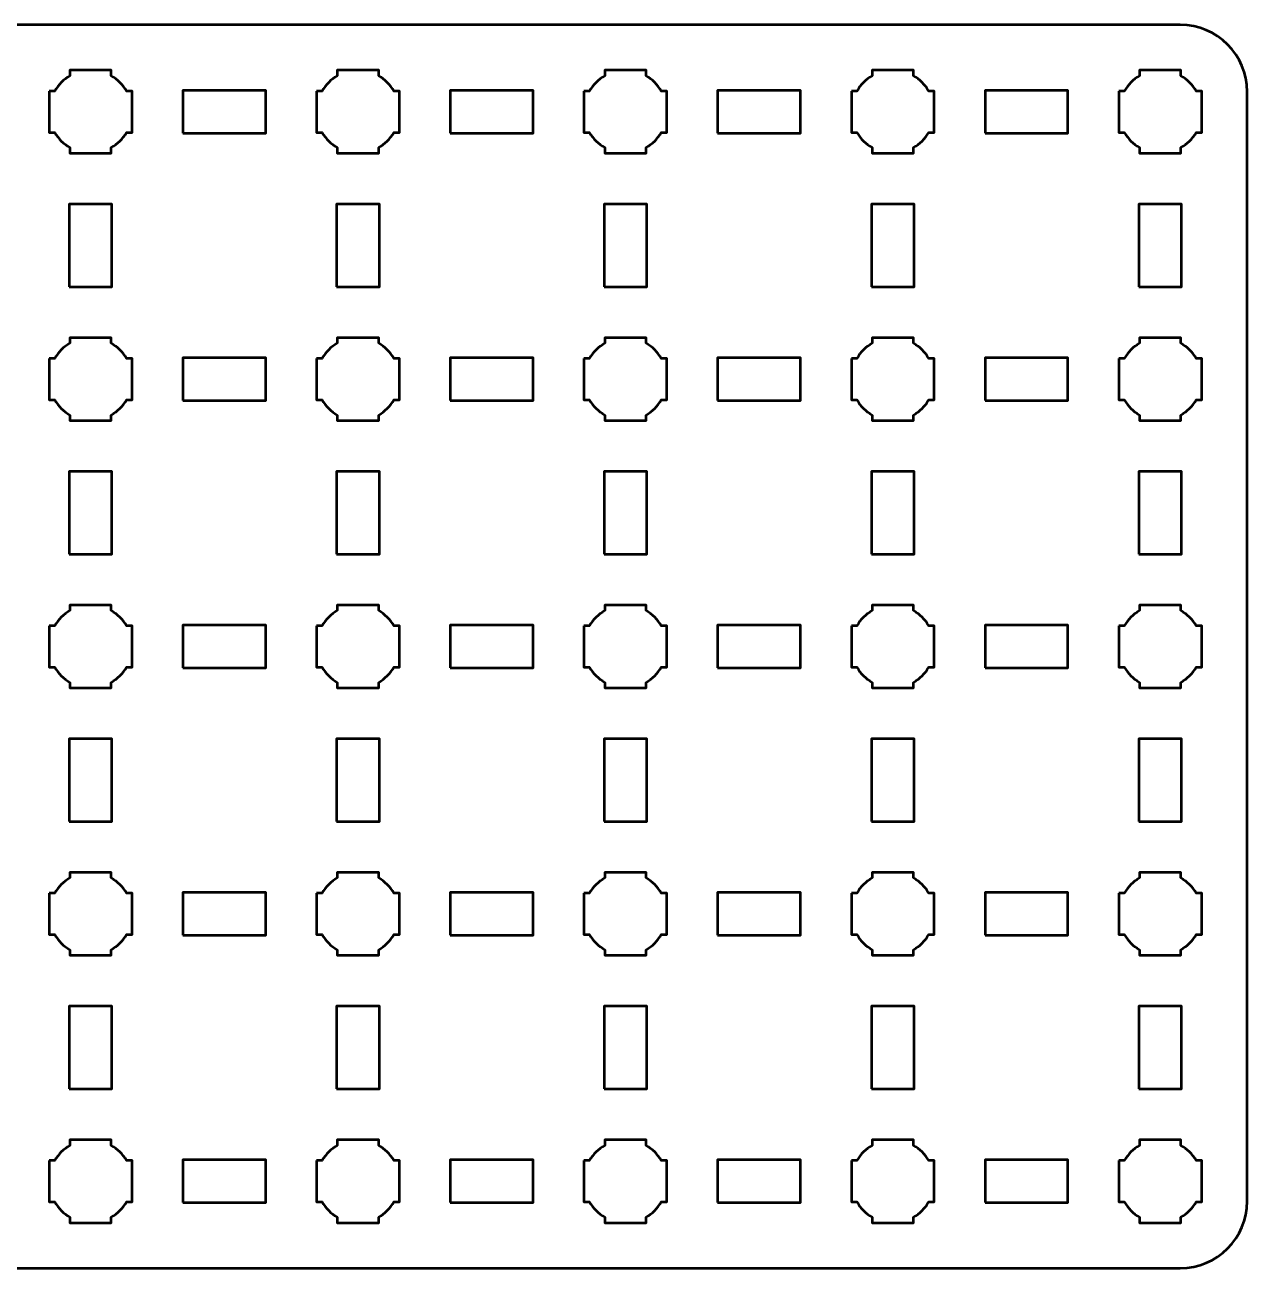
# Model space of a CAD drawing. Header units: centimetres. Extents: x -28.1 to 7.2, y -19.5 to -10.2.
# Drawn here: x -1.99 to 7.15, y -19.5 to -10.2 of the extents above; entities that cross this region are included whole.
import ezdxf

# ---------------------------------------------------------------- set-up
doc = ezdxf.new("R2010")
doc.units = ezdxf.units.CM
doc.header["$MEASUREMENT"] = 0
doc.layers.add('Layer 1', color=7, linetype='Continuous')

msp = doc.modelspace()

# ---------------------------------------------------------------- linework, layer by layer
at = {"layer": 'Layer 1', "color": 250, "lineweight": 53}
for points in [[(-0.81, -11.01), (-0.19, -11.01), (-0.19, -10.69), (-0.81, -10.69), (-0.81, -11.01)], [(1.19, -11.01), (1.81, -11.01), (1.81, -10.69), (1.19, -10.69), (1.19, -11.01)], [(3.19, -11.01), (3.81, -11.01), (3.81, -10.69), (3.19, -10.69), (3.19, -11.01)], [(5.19, -11.01), (5.81, -11.01), (5.81, -10.69), (5.19, -10.69), (5.19, -11.01)], [(-1.66, -12.16), (-1.34, -12.16), (-1.34, -11.54), (-1.66, -11.54), (-1.66, -12.16)], [(0.34, -12.16), (0.66, -12.16), (0.66, -11.54), (0.34, -11.54), (0.34, -12.16)], [(2.34, -12.16), (2.66, -12.16), (2.66, -11.54), (2.34, -11.54), (2.34, -12.16)], [(4.34, -12.16), (4.66, -12.16), (4.66, -11.54), (4.34, -11.54), (4.34, -12.16)], [(6.34, -12.16), (6.66, -12.16), (6.66, -11.54), (6.34, -11.54), (6.34, -12.16)], [(-0.81, -13.01), (-0.19, -13.01), (-0.19, -12.69), (-0.81, -12.69), (-0.81, -13.01)], [(1.19, -13.01), (1.81, -13.01), (1.81, -12.69), (1.19, -12.69), (1.19, -13.01)], [(3.19, -13.01), (3.81, -13.01), (3.81, -12.69), (3.19, -12.69), (3.19, -13.01)], [(5.19, -13.01), (5.81, -13.01), (5.81, -12.69), (5.19, -12.69), (5.19, -13.01)], [(-1.66, -14.16), (-1.34, -14.16), (-1.34, -13.54), (-1.66, -13.54), (-1.66, -14.16)], [(0.34, -14.16), (0.66, -14.16), (0.66, -13.54), (0.34, -13.54), (0.34, -14.16)], [(2.34, -14.16), (2.66, -14.16), (2.66, -13.54), (2.34, -13.54), (2.34, -14.16)], [(4.34, -14.16), (4.66, -14.16), (4.66, -13.54), (4.34, -13.54), (4.34, -14.16)], [(6.34, -14.16), (6.66, -14.16), (6.66, -13.54), (6.34, -13.54), (6.34, -14.16)], [(-0.81, -15.01), (-0.19, -15.01), (-0.19, -14.69), (-0.81, -14.69), (-0.81, -15.01)], [(1.19, -15.01), (1.81, -15.01), (1.81, -14.69), (1.19, -14.69), (1.19, -15.01)], [(3.19, -15.01), (3.81, -15.01), (3.81, -14.69), (3.19, -14.69), (3.19, -15.01)], [(5.19, -15.01), (5.81, -15.01), (5.81, -14.69), (5.19, -14.69), (5.19, -15.01)], [(-1.66, -16.16), (-1.34, -16.16), (-1.34, -15.54), (-1.66, -15.54), (-1.66, -16.16)], [(0.34, -16.16), (0.66, -16.16), (0.66, -15.54), (0.34, -15.54), (0.34, -16.16)], [(2.34, -16.16), (2.66, -16.16), (2.66, -15.54), (2.34, -15.54), (2.34, -16.16)], [(4.34, -16.16), (4.66, -16.16), (4.66, -15.54), (4.34, -15.54), (4.34, -16.16)], [(6.34, -16.16), (6.66, -16.16), (6.66, -15.54), (6.34, -15.54), (6.34, -16.16)], [(-0.81, -17.01), (-0.19, -17.01), (-0.19, -16.69), (-0.81, -16.69), (-0.81, -17.01)], [(1.19, -17.01), (1.81, -17.01), (1.81, -16.69), (1.19, -16.69), (1.19, -17.01)], [(3.19, -17.01), (3.81, -17.01), (3.81, -16.69), (3.19, -16.69), (3.19, -17.01)], [(5.19, -17.01), (5.81, -17.01), (5.81, -16.69), (5.19, -16.69), (5.19, -17.01)], [(-1.66, -18.16), (-1.34, -18.16), (-1.34, -17.54), (-1.66, -17.54), (-1.66, -18.16)], [(0.34, -18.16), (0.66, -18.16), (0.66, -17.54), (0.34, -17.54), (0.34, -18.16)], [(2.34, -18.16), (2.66, -18.16), (2.66, -17.54), (2.34, -17.54), (2.34, -18.16)], [(4.34, -18.16), (4.66, -18.16), (4.66, -17.54), (4.34, -17.54), (4.34, -18.16)], [(6.34, -18.16), (6.66, -18.16), (6.66, -17.54), (6.34, -17.54), (6.34, -18.16)], [(-0.81, -19.01), (-0.19, -19.01), (-0.19, -18.69), (-0.81, -18.69), (-0.81, -19.01)], [(1.19, -19.01), (1.81, -19.01), (1.81, -18.69), (1.19, -18.69), (1.19, -19.01)], [(3.19, -19.01), (3.81, -19.01), (3.81, -18.69), (3.19, -18.69), (3.19, -19.01)], [(5.19, -19.01), (5.81, -19.01), (5.81, -18.69), (5.19, -18.69), (5.19, -19.01)]]:
    msp.add_lwpolyline(points, close=True, dxfattribs=at)
msp.add_open_spline([(-28.15, -19), (-28.15, -19), (-28.15, -10.7), (-28.15, -10.7), (-28.15, -10.7), (-28.15, -10.42391), (-27.92609, -10.2), (-27.65, -10.2), (-27.65, -10.2), (-27.65, -10.2), (6.65, -10.2), (6.65, -10.2), (6.65, -10.2), (6.92609, -10.2), (7.15, -10.42391), (7.15, -10.7), (7.15, -10.7), (7.15, -10.7), (7.15, -19), (7.15, -19), (7.15, -19), (7.15, -19.27609), (6.92609, -19.5), (6.65, -19.5), (6.65, -19.5), (6.65, -19.5), (-27.65, -19.5), (-27.65, -19.5), (-27.65, -19.5), (-27.92609, -19.5), (-28.15, -19.27609), (-28.15, -19)], degree=3, knots=[0, 0, 0, 0, 0.125, 0.125, 0.125, 0.125, 0.25, 0.25, 0.25, 0.25, 0.375, 0.375, 0.375, 0.375, 0.5, 0.5, 0.5, 0.5, 0.625, 0.625, 0.625, 0.625, 0.75, 0.75, 0.75, 0.75, 0.875, 0.875, 0.875, 0.875, 1, 1, 1, 1], dxfattribs=at)
at = {"layer": 'Layer 1', "lineweight": 53}
for points in [[(-1.81, -10.695), (-1.81, -10.695), (-1.76851, -10.695), (-1.76851, -10.695), (-1.76851, -10.695), (-1.74128, -10.64795), (-1.70205, -10.60872), (-1.655, -10.58149), (-1.655, -10.58149), (-1.655, -10.58149), (-1.655, -10.54), (-1.655, -10.54), (-1.655, -10.54), (-1.655, -10.54), (-1.5, -10.54), (-1.5, -10.54), (-1.5, -10.54), (-1.5, -10.54), (-1.345, -10.54), (-1.345, -10.54), (-1.345, -10.54), (-1.345, -10.54), (-1.345, -10.58149), (-1.345, -10.58149), (-1.345, -10.58149), (-1.29795, -10.60872), (-1.25872, -10.64795), (-1.23149, -10.695), (-1.23149, -10.695), (-1.23149, -10.695), (-1.19, -10.695), (-1.19, -10.695), (-1.19, -10.695), (-1.19, -10.695), (-1.19, -10.85), (-1.19, -10.85), (-1.19, -10.85), (-1.19, -10.85), (-1.19, -11.005), (-1.19, -11.005), (-1.19, -11.005), (-1.19, -11.005), (-1.23149, -11.005), (-1.23149, -11.005), (-1.23149, -11.005), (-1.25872, -11.05205), (-1.29795, -11.09128), (-1.345, -11.11851), (-1.345, -11.11851), (-1.345, -11.11851), (-1.345, -11.16), (-1.345, -11.16), (-1.345, -11.16), (-1.345, -11.16), (-1.5, -11.16), (-1.5, -11.16), (-1.5, -11.16), (-1.5, -11.16), (-1.655, -11.16), (-1.655, -11.16), (-1.655, -11.16), (-1.655, -11.16), (-1.655, -11.11851), (-1.655, -11.11851), (-1.655, -11.11851), (-1.70205, -11.09128), (-1.74128, -11.05205), (-1.76851, -11.005), (-1.76851, -11.005), (-1.76851, -11.005), (-1.81, -11.005), (-1.81, -11.005), (-1.81, -11.005), (-1.81, -11.005), (-1.81, -10.85), (-1.81, -10.85), (-1.81, -10.85), (-1.81, -10.85), (-1.81, -10.695), (-1.81, -10.695)], [(0.19, -10.695), (0.19, -10.695), (0.23149, -10.695), (0.23149, -10.695), (0.23149, -10.695), (0.25872, -10.64795), (0.29795, -10.60872), (0.345, -10.58149), (0.345, -10.58149), (0.345, -10.58149), (0.345, -10.54), (0.345, -10.54), (0.345, -10.54), (0.345, -10.54), (0.5, -10.54), (0.5, -10.54), (0.5, -10.54), (0.5, -10.54), (0.655, -10.54), (0.655, -10.54), (0.655, -10.54), (0.655, -10.54), (0.655, -10.58149), (0.655, -10.58149), (0.655, -10.58149), (0.70205, -10.60872), (0.74128, -10.64795), (0.76851, -10.695), (0.76851, -10.695), (0.76851, -10.695), (0.81, -10.695), (0.81, -10.695), (0.81, -10.695), (0.81, -10.695), (0.81, -10.85), (0.81, -10.85), (0.81, -10.85), (0.81, -10.85), (0.81, -11.005), (0.81, -11.005), (0.81, -11.005), (0.81, -11.005), (0.76851, -11.005), (0.76851, -11.005), (0.76851, -11.005), (0.74128, -11.05205), (0.70205, -11.09128), (0.655, -11.11851), (0.655, -11.11851), (0.655, -11.11851), (0.655, -11.16), (0.655, -11.16), (0.655, -11.16), (0.655, -11.16), (0.5, -11.16), (0.5, -11.16), (0.5, -11.16), (0.5, -11.16), (0.345, -11.16), (0.345, -11.16), (0.345, -11.16), (0.345, -11.16), (0.345, -11.11851), (0.345, -11.11851), (0.345, -11.11851), (0.29795, -11.09128), (0.25872, -11.05205), (0.23149, -11.005), (0.23149, -11.005), (0.23149, -11.005), (0.19, -11.005), (0.19, -11.005), (0.19, -11.005), (0.19, -11.005), (0.19, -10.85), (0.19, -10.85), (0.19, -10.85), (0.19, -10.85), (0.19, -10.695), (0.19, -10.695)], [(2.19, -10.695), (2.19, -10.695), (2.23149, -10.695), (2.23149, -10.695), (2.23149, -10.695), (2.25872, -10.64795), (2.29795, -10.60872), (2.345, -10.58149), (2.345, -10.58149), (2.345, -10.58149), (2.345, -10.54), (2.345, -10.54), (2.345, -10.54), (2.345, -10.54), (2.5, -10.54), (2.5, -10.54), (2.5, -10.54), (2.5, -10.54), (2.655, -10.54), (2.655, -10.54), (2.655, -10.54), (2.655, -10.54), (2.655, -10.58149), (2.655, -10.58149), (2.655, -10.58149), (2.70205, -10.60872), (2.74128, -10.64795), (2.76851, -10.695), (2.76851, -10.695), (2.76851, -10.695), (2.81, -10.695), (2.81, -10.695), (2.81, -10.695), (2.81, -10.695), (2.81, -10.85), (2.81, -10.85), (2.81, -10.85), (2.81, -10.85), (2.81, -11.005), (2.81, -11.005), (2.81, -11.005), (2.81, -11.005), (2.76851, -11.005), (2.76851, -11.005), (2.76851, -11.005), (2.74128, -11.05205), (2.70205, -11.09128), (2.655, -11.11851), (2.655, -11.11851), (2.655, -11.11851), (2.655, -11.16), (2.655, -11.16), (2.655, -11.16), (2.655, -11.16), (2.5, -11.16), (2.5, -11.16), (2.5, -11.16), (2.5, -11.16), (2.345, -11.16), (2.345, -11.16), (2.345, -11.16), (2.345, -11.16), (2.345, -11.11851), (2.345, -11.11851), (2.345, -11.11851), (2.29795, -11.09128), (2.25872, -11.05205), (2.23149, -11.005), (2.23149, -11.005), (2.23149, -11.005), (2.19, -11.005), (2.19, -11.005), (2.19, -11.005), (2.19, -11.005), (2.19, -10.85), (2.19, -10.85), (2.19, -10.85), (2.19, -10.85), (2.19, -10.695), (2.19, -10.695)], [(4.19, -10.695), (4.19, -10.695), (4.23149, -10.695), (4.23149, -10.695), (4.23149, -10.695), (4.25872, -10.64795), (4.29795, -10.60872), (4.345, -10.58149), (4.345, -10.58149), (4.345, -10.58149), (4.345, -10.54), (4.345, -10.54), (4.345, -10.54), (4.345, -10.54), (4.5, -10.54), (4.5, -10.54), (4.5, -10.54), (4.5, -10.54), (4.655, -10.54), (4.655, -10.54), (4.655, -10.54), (4.655, -10.54), (4.655, -10.58149), (4.655, -10.58149), (4.655, -10.58149), (4.70205, -10.60872), (4.74128, -10.64795), (4.76851, -10.695), (4.76851, -10.695), (4.76851, -10.695), (4.81, -10.695), (4.81, -10.695), (4.81, -10.695), (4.81, -10.695), (4.81, -10.85), (4.81, -10.85), (4.81, -10.85), (4.81, -10.85), (4.81, -11.005), (4.81, -11.005), (4.81, -11.005), (4.81, -11.005), (4.76851, -11.005), (4.76851, -11.005), (4.76851, -11.005), (4.74128, -11.05205), (4.70205, -11.09128), (4.655, -11.11851), (4.655, -11.11851), (4.655, -11.11851), (4.655, -11.16), (4.655, -11.16), (4.655, -11.16), (4.655, -11.16), (4.5, -11.16), (4.5, -11.16), (4.5, -11.16), (4.5, -11.16), (4.345, -11.16), (4.345, -11.16), (4.345, -11.16), (4.345, -11.16), (4.345, -11.11851), (4.345, -11.11851), (4.345, -11.11851), (4.29795, -11.09128), (4.25872, -11.05205), (4.23149, -11.005), (4.23149, -11.005), (4.23149, -11.005), (4.19, -11.005), (4.19, -11.005), (4.19, -11.005), (4.19, -11.005), (4.19, -10.85), (4.19, -10.85), (4.19, -10.85), (4.19, -10.85), (4.19, -10.695), (4.19, -10.695)], [(6.19, -10.695), (6.19, -10.695), (6.23149, -10.695), (6.23149, -10.695), (6.23149, -10.695), (6.25872, -10.64795), (6.29795, -10.60872), (6.345, -10.58149), (6.345, -10.58149), (6.345, -10.58149), (6.345, -10.54), (6.345, -10.54), (6.345, -10.54), (6.345, -10.54), (6.5, -10.54), (6.5, -10.54), (6.5, -10.54), (6.5, -10.54), (6.655, -10.54), (6.655, -10.54), (6.655, -10.54), (6.655, -10.54), (6.655, -10.58149), (6.655, -10.58149), (6.655, -10.58149), (6.70205, -10.60872), (6.74128, -10.64795), (6.76851, -10.695), (6.76851, -10.695), (6.76851, -10.695), (6.81, -10.695), (6.81, -10.695), (6.81, -10.695), (6.81, -10.695), (6.81, -10.85), (6.81, -10.85), (6.81, -10.85), (6.81, -10.85), (6.81, -11.005), (6.81, -11.005), (6.81, -11.005), (6.81, -11.005), (6.76851, -11.005), (6.76851, -11.005), (6.76851, -11.005), (6.74128, -11.05205), (6.70205, -11.09128), (6.655, -11.11851), (6.655, -11.11851), (6.655, -11.11851), (6.655, -11.16), (6.655, -11.16), (6.655, -11.16), (6.655, -11.16), (6.5, -11.16), (6.5, -11.16), (6.5, -11.16), (6.5, -11.16), (6.345, -11.16), (6.345, -11.16), (6.345, -11.16), (6.345, -11.16), (6.345, -11.11851), (6.345, -11.11851), (6.345, -11.11851), (6.29795, -11.09128), (6.25872, -11.05205), (6.23149, -11.005), (6.23149, -11.005), (6.23149, -11.005), (6.19, -11.005), (6.19, -11.005), (6.19, -11.005), (6.19, -11.005), (6.19, -10.85), (6.19, -10.85), (6.19, -10.85), (6.19, -10.85), (6.19, -10.695), (6.19, -10.695)], [(-1.81, -12.695), (-1.81, -12.695), (-1.76851, -12.695), (-1.76851, -12.695), (-1.76851, -12.695), (-1.74128, -12.64795), (-1.70205, -12.60872), (-1.655, -12.58149), (-1.655, -12.58149), (-1.655, -12.58149), (-1.655, -12.54), (-1.655, -12.54), (-1.655, -12.54), (-1.655, -12.54), (-1.5, -12.54), (-1.5, -12.54), (-1.5, -12.54), (-1.5, -12.54), (-1.345, -12.54), (-1.345, -12.54), (-1.345, -12.54), (-1.345, -12.54), (-1.345, -12.58149), (-1.345, -12.58149), (-1.345, -12.58149), (-1.29795, -12.60872), (-1.25872, -12.64795), (-1.23149, -12.695), (-1.23149, -12.695), (-1.23149, -12.695), (-1.19, -12.695), (-1.19, -12.695), (-1.19, -12.695), (-1.19, -12.695), (-1.19, -12.85), (-1.19, -12.85), (-1.19, -12.85), (-1.19, -12.85), (-1.19, -13.005), (-1.19, -13.005), (-1.19, -13.005), (-1.19, -13.005), (-1.23149, -13.005), (-1.23149, -13.005), (-1.23149, -13.005), (-1.25872, -13.05205), (-1.29795, -13.09128), (-1.345, -13.11851), (-1.345, -13.11851), (-1.345, -13.11851), (-1.345, -13.16), (-1.345, -13.16), (-1.345, -13.16), (-1.345, -13.16), (-1.5, -13.16), (-1.5, -13.16), (-1.5, -13.16), (-1.5, -13.16), (-1.655, -13.16), (-1.655, -13.16), (-1.655, -13.16), (-1.655, -13.16), (-1.655, -13.11851), (-1.655, -13.11851), (-1.655, -13.11851), (-1.70205, -13.09128), (-1.74128, -13.05205), (-1.76851, -13.005), (-1.76851, -13.005), (-1.76851, -13.005), (-1.81, -13.005), (-1.81, -13.005), (-1.81, -13.005), (-1.81, -13.005), (-1.81, -12.85), (-1.81, -12.85), (-1.81, -12.85), (-1.81, -12.85), (-1.81, -12.695), (-1.81, -12.695)], [(0.19, -12.695), (0.19, -12.695), (0.23149, -12.695), (0.23149, -12.695), (0.23149, -12.695), (0.25872, -12.64795), (0.29795, -12.60872), (0.345, -12.58149), (0.345, -12.58149), (0.345, -12.58149), (0.345, -12.54), (0.345, -12.54), (0.345, -12.54), (0.345, -12.54), (0.5, -12.54), (0.5, -12.54), (0.5, -12.54), (0.5, -12.54), (0.655, -12.54), (0.655, -12.54), (0.655, -12.54), (0.655, -12.54), (0.655, -12.58149), (0.655, -12.58149), (0.655, -12.58149), (0.70205, -12.60872), (0.74128, -12.64795), (0.76851, -12.695), (0.76851, -12.695), (0.76851, -12.695), (0.81, -12.695), (0.81, -12.695), (0.81, -12.695), (0.81, -12.695), (0.81, -12.85), (0.81, -12.85), (0.81, -12.85), (0.81, -12.85), (0.81, -13.005), (0.81, -13.005), (0.81, -13.005), (0.81, -13.005), (0.76851, -13.005), (0.76851, -13.005), (0.76851, -13.005), (0.74128, -13.05205), (0.70205, -13.09128), (0.655, -13.11851), (0.655, -13.11851), (0.655, -13.11851), (0.655, -13.16), (0.655, -13.16), (0.655, -13.16), (0.655, -13.16), (0.5, -13.16), (0.5, -13.16), (0.5, -13.16), (0.5, -13.16), (0.345, -13.16), (0.345, -13.16), (0.345, -13.16), (0.345, -13.16), (0.345, -13.11851), (0.345, -13.11851), (0.345, -13.11851), (0.29795, -13.09128), (0.25872, -13.05205), (0.23149, -13.005), (0.23149, -13.005), (0.23149, -13.005), (0.19, -13.005), (0.19, -13.005), (0.19, -13.005), (0.19, -13.005), (0.19, -12.85), (0.19, -12.85), (0.19, -12.85), (0.19, -12.85), (0.19, -12.695), (0.19, -12.695)], [(2.19, -12.695), (2.19, -12.695), (2.23149, -12.695), (2.23149, -12.695), (2.23149, -12.695), (2.25872, -12.64795), (2.29795, -12.60872), (2.345, -12.58149), (2.345, -12.58149), (2.345, -12.58149), (2.345, -12.54), (2.345, -12.54), (2.345, -12.54), (2.345, -12.54), (2.5, -12.54), (2.5, -12.54), (2.5, -12.54), (2.5, -12.54), (2.655, -12.54), (2.655, -12.54), (2.655, -12.54), (2.655, -12.54), (2.655, -12.58149), (2.655, -12.58149), (2.655, -12.58149), (2.70205, -12.60872), (2.74128, -12.64795), (2.76851, -12.695), (2.76851, -12.695), (2.76851, -12.695), (2.81, -12.695), (2.81, -12.695), (2.81, -12.695), (2.81, -12.695), (2.81, -12.85), (2.81, -12.85), (2.81, -12.85), (2.81, -12.85), (2.81, -13.005), (2.81, -13.005), (2.81, -13.005), (2.81, -13.005), (2.76851, -13.005), (2.76851, -13.005), (2.76851, -13.005), (2.74128, -13.05205), (2.70205, -13.09128), (2.655, -13.11851), (2.655, -13.11851), (2.655, -13.11851), (2.655, -13.16), (2.655, -13.16), (2.655, -13.16), (2.655, -13.16), (2.5, -13.16), (2.5, -13.16), (2.5, -13.16), (2.5, -13.16), (2.345, -13.16), (2.345, -13.16), (2.345, -13.16), (2.345, -13.16), (2.345, -13.11851), (2.345, -13.11851), (2.345, -13.11851), (2.29795, -13.09128), (2.25872, -13.05205), (2.23149, -13.005), (2.23149, -13.005), (2.23149, -13.005), (2.19, -13.005), (2.19, -13.005), (2.19, -13.005), (2.19, -13.005), (2.19, -12.85), (2.19, -12.85), (2.19, -12.85), (2.19, -12.85), (2.19, -12.695), (2.19, -12.695)], [(4.19, -12.695), (4.19, -12.695), (4.23149, -12.695), (4.23149, -12.695), (4.23149, -12.695), (4.25872, -12.64795), (4.29795, -12.60872), (4.345, -12.58149), (4.345, -12.58149), (4.345, -12.58149), (4.345, -12.54), (4.345, -12.54), (4.345, -12.54), (4.345, -12.54), (4.5, -12.54), (4.5, -12.54), (4.5, -12.54), (4.5, -12.54), (4.655, -12.54), (4.655, -12.54), (4.655, -12.54), (4.655, -12.54), (4.655, -12.58149), (4.655, -12.58149), (4.655, -12.58149), (4.70205, -12.60872), (4.74128, -12.64795), (4.76851, -12.695), (4.76851, -12.695), (4.76851, -12.695), (4.81, -12.695), (4.81, -12.695), (4.81, -12.695), (4.81, -12.695), (4.81, -12.85), (4.81, -12.85), (4.81, -12.85), (4.81, -12.85), (4.81, -13.005), (4.81, -13.005), (4.81, -13.005), (4.81, -13.005), (4.76851, -13.005), (4.76851, -13.005), (4.76851, -13.005), (4.74128, -13.05205), (4.70205, -13.09128), (4.655, -13.11851), (4.655, -13.11851), (4.655, -13.11851), (4.655, -13.16), (4.655, -13.16), (4.655, -13.16), (4.655, -13.16), (4.5, -13.16), (4.5, -13.16), (4.5, -13.16), (4.5, -13.16), (4.345, -13.16), (4.345, -13.16), (4.345, -13.16), (4.345, -13.16), (4.345, -13.11851), (4.345, -13.11851), (4.345, -13.11851), (4.29795, -13.09128), (4.25872, -13.05205), (4.23149, -13.005), (4.23149, -13.005), (4.23149, -13.005), (4.19, -13.005), (4.19, -13.005), (4.19, -13.005), (4.19, -13.005), (4.19, -12.85), (4.19, -12.85), (4.19, -12.85), (4.19, -12.85), (4.19, -12.695), (4.19, -12.695)], [(6.19, -12.695), (6.19, -12.695), (6.23149, -12.695), (6.23149, -12.695), (6.23149, -12.695), (6.25872, -12.64795), (6.29795, -12.60872), (6.345, -12.58149), (6.345, -12.58149), (6.345, -12.58149), (6.345, -12.54), (6.345, -12.54), (6.345, -12.54), (6.345, -12.54), (6.5, -12.54), (6.5, -12.54), (6.5, -12.54), (6.5, -12.54), (6.655, -12.54), (6.655, -12.54), (6.655, -12.54), (6.655, -12.54), (6.655, -12.58149), (6.655, -12.58149), (6.655, -12.58149), (6.70205, -12.60872), (6.74128, -12.64795), (6.76851, -12.695), (6.76851, -12.695), (6.76851, -12.695), (6.81, -12.695), (6.81, -12.695), (6.81, -12.695), (6.81, -12.695), (6.81, -12.85), (6.81, -12.85), (6.81, -12.85), (6.81, -12.85), (6.81, -13.005), (6.81, -13.005), (6.81, -13.005), (6.81, -13.005), (6.76851, -13.005), (6.76851, -13.005), (6.76851, -13.005), (6.74128, -13.05205), (6.70205, -13.09128), (6.655, -13.11851), (6.655, -13.11851), (6.655, -13.11851), (6.655, -13.16), (6.655, -13.16), (6.655, -13.16), (6.655, -13.16), (6.5, -13.16), (6.5, -13.16), (6.5, -13.16), (6.5, -13.16), (6.345, -13.16), (6.345, -13.16), (6.345, -13.16), (6.345, -13.16), (6.345, -13.11851), (6.345, -13.11851), (6.345, -13.11851), (6.29795, -13.09128), (6.25872, -13.05205), (6.23149, -13.005), (6.23149, -13.005), (6.23149, -13.005), (6.19, -13.005), (6.19, -13.005), (6.19, -13.005), (6.19, -13.005), (6.19, -12.85), (6.19, -12.85), (6.19, -12.85), (6.19, -12.85), (6.19, -12.695), (6.19, -12.695)], [(-1.81, -14.695), (-1.81, -14.695), (-1.76851, -14.695), (-1.76851, -14.695), (-1.76851, -14.695), (-1.74128, -14.64795), (-1.70205, -14.60872), (-1.655, -14.58149), (-1.655, -14.58149), (-1.655, -14.58149), (-1.655, -14.54), (-1.655, -14.54), (-1.655, -14.54), (-1.655, -14.54), (-1.5, -14.54), (-1.5, -14.54), (-1.5, -14.54), (-1.5, -14.54), (-1.345, -14.54), (-1.345, -14.54), (-1.345, -14.54), (-1.345, -14.54), (-1.345, -14.58149), (-1.345, -14.58149), (-1.345, -14.58149), (-1.29795, -14.60872), (-1.25872, -14.64795), (-1.23149, -14.695), (-1.23149, -14.695), (-1.23149, -14.695), (-1.19, -14.695), (-1.19, -14.695), (-1.19, -14.695), (-1.19, -14.695), (-1.19, -14.85), (-1.19, -14.85), (-1.19, -14.85), (-1.19, -14.85), (-1.19, -15.005), (-1.19, -15.005), (-1.19, -15.005), (-1.19, -15.005), (-1.23149, -15.005), (-1.23149, -15.005), (-1.23149, -15.005), (-1.25872, -15.05205), (-1.29795, -15.09128), (-1.345, -15.11851), (-1.345, -15.11851), (-1.345, -15.11851), (-1.345, -15.16), (-1.345, -15.16), (-1.345, -15.16), (-1.345, -15.16), (-1.5, -15.16), (-1.5, -15.16), (-1.5, -15.16), (-1.5, -15.16), (-1.655, -15.16), (-1.655, -15.16), (-1.655, -15.16), (-1.655, -15.16), (-1.655, -15.11851), (-1.655, -15.11851), (-1.655, -15.11851), (-1.70205, -15.09128), (-1.74128, -15.05205), (-1.76851, -15.005), (-1.76851, -15.005), (-1.76851, -15.005), (-1.81, -15.005), (-1.81, -15.005), (-1.81, -15.005), (-1.81, -15.005), (-1.81, -14.85), (-1.81, -14.85), (-1.81, -14.85), (-1.81, -14.85), (-1.81, -14.695), (-1.81, -14.695)], [(0.19, -14.695), (0.19, -14.695), (0.23149, -14.695), (0.23149, -14.695), (0.23149, -14.695), (0.25872, -14.64795), (0.29795, -14.60872), (0.345, -14.58149), (0.345, -14.58149), (0.345, -14.58149), (0.345, -14.54), (0.345, -14.54), (0.345, -14.54), (0.345, -14.54), (0.5, -14.54), (0.5, -14.54), (0.5, -14.54), (0.5, -14.54), (0.655, -14.54), (0.655, -14.54), (0.655, -14.54), (0.655, -14.54), (0.655, -14.58149), (0.655, -14.58149), (0.655, -14.58149), (0.70205, -14.60872), (0.74128, -14.64795), (0.76851, -14.695), (0.76851, -14.695), (0.76851, -14.695), (0.81, -14.695), (0.81, -14.695), (0.81, -14.695), (0.81, -14.695), (0.81, -14.85), (0.81, -14.85), (0.81, -14.85), (0.81, -14.85), (0.81, -15.005), (0.81, -15.005), (0.81, -15.005), (0.81, -15.005), (0.76851, -15.005), (0.76851, -15.005), (0.76851, -15.005), (0.74128, -15.05205), (0.70205, -15.09128), (0.655, -15.11851), (0.655, -15.11851), (0.655, -15.11851), (0.655, -15.16), (0.655, -15.16), (0.655, -15.16), (0.655, -15.16), (0.5, -15.16), (0.5, -15.16), (0.5, -15.16), (0.5, -15.16), (0.345, -15.16), (0.345, -15.16), (0.345, -15.16), (0.345, -15.16), (0.345, -15.11851), (0.345, -15.11851), (0.345, -15.11851), (0.29795, -15.09128), (0.25872, -15.05205), (0.23149, -15.005), (0.23149, -15.005), (0.23149, -15.005), (0.19, -15.005), (0.19, -15.005), (0.19, -15.005), (0.19, -15.005), (0.19, -14.85), (0.19, -14.85), (0.19, -14.85), (0.19, -14.85), (0.19, -14.695), (0.19, -14.695)], [(2.19, -14.695), (2.19, -14.695), (2.23149, -14.695), (2.23149, -14.695), (2.23149, -14.695), (2.25872, -14.64795), (2.29795, -14.60872), (2.345, -14.58149), (2.345, -14.58149), (2.345, -14.58149), (2.345, -14.54), (2.345, -14.54), (2.345, -14.54), (2.345, -14.54), (2.5, -14.54), (2.5, -14.54), (2.5, -14.54), (2.5, -14.54), (2.655, -14.54), (2.655, -14.54), (2.655, -14.54), (2.655, -14.54), (2.655, -14.58149), (2.655, -14.58149), (2.655, -14.58149), (2.70205, -14.60872), (2.74128, -14.64795), (2.76851, -14.695), (2.76851, -14.695), (2.76851, -14.695), (2.81, -14.695), (2.81, -14.695), (2.81, -14.695), (2.81, -14.695), (2.81, -14.85), (2.81, -14.85), (2.81, -14.85), (2.81, -14.85), (2.81, -15.005), (2.81, -15.005), (2.81, -15.005), (2.81, -15.005), (2.76851, -15.005), (2.76851, -15.005), (2.76851, -15.005), (2.74128, -15.05205), (2.70205, -15.09128), (2.655, -15.11851), (2.655, -15.11851), (2.655, -15.11851), (2.655, -15.16), (2.655, -15.16), (2.655, -15.16), (2.655, -15.16), (2.5, -15.16), (2.5, -15.16), (2.5, -15.16), (2.5, -15.16), (2.345, -15.16), (2.345, -15.16), (2.345, -15.16), (2.345, -15.16), (2.345, -15.11851), (2.345, -15.11851), (2.345, -15.11851), (2.29795, -15.09128), (2.25872, -15.05205), (2.23149, -15.005), (2.23149, -15.005), (2.23149, -15.005), (2.19, -15.005), (2.19, -15.005), (2.19, -15.005), (2.19, -15.005), (2.19, -14.85), (2.19, -14.85), (2.19, -14.85), (2.19, -14.85), (2.19, -14.695), (2.19, -14.695)], [(4.19, -14.695), (4.19, -14.695), (4.23149, -14.695), (4.23149, -14.695), (4.23149, -14.695), (4.25872, -14.64795), (4.29795, -14.60872), (4.345, -14.58149), (4.345, -14.58149), (4.345, -14.58149), (4.345, -14.54), (4.345, -14.54), (4.345, -14.54), (4.345, -14.54), (4.5, -14.54), (4.5, -14.54), (4.5, -14.54), (4.5, -14.54), (4.655, -14.54), (4.655, -14.54), (4.655, -14.54), (4.655, -14.54), (4.655, -14.58149), (4.655, -14.58149), (4.655, -14.58149), (4.70205, -14.60872), (4.74128, -14.64795), (4.76851, -14.695), (4.76851, -14.695), (4.76851, -14.695), (4.81, -14.695), (4.81, -14.695), (4.81, -14.695), (4.81, -14.695), (4.81, -14.85), (4.81, -14.85), (4.81, -14.85), (4.81, -14.85), (4.81, -15.005), (4.81, -15.005), (4.81, -15.005), (4.81, -15.005), (4.76851, -15.005), (4.76851, -15.005), (4.76851, -15.005), (4.74128, -15.05205), (4.70205, -15.09128), (4.655, -15.11851), (4.655, -15.11851), (4.655, -15.11851), (4.655, -15.16), (4.655, -15.16), (4.655, -15.16), (4.655, -15.16), (4.5, -15.16), (4.5, -15.16), (4.5, -15.16), (4.5, -15.16), (4.345, -15.16), (4.345, -15.16), (4.345, -15.16), (4.345, -15.16), (4.345, -15.11851), (4.345, -15.11851), (4.345, -15.11851), (4.29795, -15.09128), (4.25872, -15.05205), (4.23149, -15.005), (4.23149, -15.005), (4.23149, -15.005), (4.19, -15.005), (4.19, -15.005), (4.19, -15.005), (4.19, -15.005), (4.19, -14.85), (4.19, -14.85), (4.19, -14.85), (4.19, -14.85), (4.19, -14.695), (4.19, -14.695)], [(6.19, -14.695), (6.19, -14.695), (6.23149, -14.695), (6.23149, -14.695), (6.23149, -14.695), (6.25872, -14.64795), (6.29795, -14.60872), (6.345, -14.58149), (6.345, -14.58149), (6.345, -14.58149), (6.345, -14.54), (6.345, -14.54), (6.345, -14.54), (6.345, -14.54), (6.5, -14.54), (6.5, -14.54), (6.5, -14.54), (6.5, -14.54), (6.655, -14.54), (6.655, -14.54), (6.655, -14.54), (6.655, -14.54), (6.655, -14.58149), (6.655, -14.58149), (6.655, -14.58149), (6.70205, -14.60872), (6.74128, -14.64795), (6.76851, -14.695), (6.76851, -14.695), (6.76851, -14.695), (6.81, -14.695), (6.81, -14.695), (6.81, -14.695), (6.81, -14.695), (6.81, -14.85), (6.81, -14.85), (6.81, -14.85), (6.81, -14.85), (6.81, -15.005), (6.81, -15.005), (6.81, -15.005), (6.81, -15.005), (6.76851, -15.005), (6.76851, -15.005), (6.76851, -15.005), (6.74128, -15.05205), (6.70205, -15.09128), (6.655, -15.11851), (6.655, -15.11851), (6.655, -15.11851), (6.655, -15.16), (6.655, -15.16), (6.655, -15.16), (6.655, -15.16), (6.5, -15.16), (6.5, -15.16), (6.5, -15.16), (6.5, -15.16), (6.345, -15.16), (6.345, -15.16), (6.345, -15.16), (6.345, -15.16), (6.345, -15.11851), (6.345, -15.11851), (6.345, -15.11851), (6.29795, -15.09128), (6.25872, -15.05205), (6.23149, -15.005), (6.23149, -15.005), (6.23149, -15.005), (6.19, -15.005), (6.19, -15.005), (6.19, -15.005), (6.19, -15.005), (6.19, -14.85), (6.19, -14.85), (6.19, -14.85), (6.19, -14.85), (6.19, -14.695), (6.19, -14.695)], [(-1.81, -16.695), (-1.81, -16.695), (-1.76851, -16.695), (-1.76851, -16.695), (-1.76851, -16.695), (-1.74128, -16.64795), (-1.70205, -16.60872), (-1.655, -16.58149), (-1.655, -16.58149), (-1.655, -16.58149), (-1.655, -16.54), (-1.655, -16.54), (-1.655, -16.54), (-1.655, -16.54), (-1.5, -16.54), (-1.5, -16.54), (-1.5, -16.54), (-1.5, -16.54), (-1.345, -16.54), (-1.345, -16.54), (-1.345, -16.54), (-1.345, -16.54), (-1.345, -16.58149), (-1.345, -16.58149), (-1.345, -16.58149), (-1.29795, -16.60872), (-1.25872, -16.64795), (-1.23149, -16.695), (-1.23149, -16.695), (-1.23149, -16.695), (-1.19, -16.695), (-1.19, -16.695), (-1.19, -16.695), (-1.19, -16.695), (-1.19, -16.85), (-1.19, -16.85), (-1.19, -16.85), (-1.19, -16.85), (-1.19, -17.005), (-1.19, -17.005), (-1.19, -17.005), (-1.19, -17.005), (-1.23149, -17.005), (-1.23149, -17.005), (-1.23149, -17.005), (-1.25872, -17.05205), (-1.29795, -17.09128), (-1.345, -17.11851), (-1.345, -17.11851), (-1.345, -17.11851), (-1.345, -17.16), (-1.345, -17.16), (-1.345, -17.16), (-1.345, -17.16), (-1.5, -17.16), (-1.5, -17.16), (-1.5, -17.16), (-1.5, -17.16), (-1.655, -17.16), (-1.655, -17.16), (-1.655, -17.16), (-1.655, -17.16), (-1.655, -17.11851), (-1.655, -17.11851), (-1.655, -17.11851), (-1.70205, -17.09128), (-1.74128, -17.05205), (-1.76851, -17.005), (-1.76851, -17.005), (-1.76851, -17.005), (-1.81, -17.005), (-1.81, -17.005), (-1.81, -17.005), (-1.81, -17.005), (-1.81, -16.85), (-1.81, -16.85), (-1.81, -16.85), (-1.81, -16.85), (-1.81, -16.695), (-1.81, -16.695)], [(0.19, -16.695), (0.19, -16.695), (0.23149, -16.695), (0.23149, -16.695), (0.23149, -16.695), (0.25872, -16.64795), (0.29795, -16.60872), (0.345, -16.58149), (0.345, -16.58149), (0.345, -16.58149), (0.345, -16.54), (0.345, -16.54), (0.345, -16.54), (0.345, -16.54), (0.5, -16.54), (0.5, -16.54), (0.5, -16.54), (0.5, -16.54), (0.655, -16.54), (0.655, -16.54), (0.655, -16.54), (0.655, -16.54), (0.655, -16.58149), (0.655, -16.58149), (0.655, -16.58149), (0.70205, -16.60872), (0.74128, -16.64795), (0.76851, -16.695), (0.76851, -16.695), (0.76851, -16.695), (0.81, -16.695), (0.81, -16.695), (0.81, -16.695), (0.81, -16.695), (0.81, -16.85), (0.81, -16.85), (0.81, -16.85), (0.81, -16.85), (0.81, -17.005), (0.81, -17.005), (0.81, -17.005), (0.81, -17.005), (0.76851, -17.005), (0.76851, -17.005), (0.76851, -17.005), (0.74128, -17.05205), (0.70205, -17.09128), (0.655, -17.11851), (0.655, -17.11851), (0.655, -17.11851), (0.655, -17.16), (0.655, -17.16), (0.655, -17.16), (0.655, -17.16), (0.5, -17.16), (0.5, -17.16), (0.5, -17.16), (0.5, -17.16), (0.345, -17.16), (0.345, -17.16), (0.345, -17.16), (0.345, -17.16), (0.345, -17.11851), (0.345, -17.11851), (0.345, -17.11851), (0.29795, -17.09128), (0.25872, -17.05205), (0.23149, -17.005), (0.23149, -17.005), (0.23149, -17.005), (0.19, -17.005), (0.19, -17.005), (0.19, -17.005), (0.19, -17.005), (0.19, -16.85), (0.19, -16.85), (0.19, -16.85), (0.19, -16.85), (0.19, -16.695), (0.19, -16.695)], [(2.19, -16.695), (2.19, -16.695), (2.23149, -16.695), (2.23149, -16.695), (2.23149, -16.695), (2.25872, -16.64795), (2.29795, -16.60872), (2.345, -16.58149), (2.345, -16.58149), (2.345, -16.58149), (2.345, -16.54), (2.345, -16.54), (2.345, -16.54), (2.345, -16.54), (2.5, -16.54), (2.5, -16.54), (2.5, -16.54), (2.5, -16.54), (2.655, -16.54), (2.655, -16.54), (2.655, -16.54), (2.655, -16.54), (2.655, -16.58149), (2.655, -16.58149), (2.655, -16.58149), (2.70205, -16.60872), (2.74128, -16.64795), (2.76851, -16.695), (2.76851, -16.695), (2.76851, -16.695), (2.81, -16.695), (2.81, -16.695), (2.81, -16.695), (2.81, -16.695), (2.81, -16.85), (2.81, -16.85), (2.81, -16.85), (2.81, -16.85), (2.81, -17.005), (2.81, -17.005), (2.81, -17.005), (2.81, -17.005), (2.76851, -17.005), (2.76851, -17.005), (2.76851, -17.005), (2.74128, -17.05205), (2.70205, -17.09128), (2.655, -17.11851), (2.655, -17.11851), (2.655, -17.11851), (2.655, -17.16), (2.655, -17.16), (2.655, -17.16), (2.655, -17.16), (2.5, -17.16), (2.5, -17.16), (2.5, -17.16), (2.5, -17.16), (2.345, -17.16), (2.345, -17.16), (2.345, -17.16), (2.345, -17.16), (2.345, -17.11851), (2.345, -17.11851), (2.345, -17.11851), (2.29795, -17.09128), (2.25872, -17.05205), (2.23149, -17.005), (2.23149, -17.005), (2.23149, -17.005), (2.19, -17.005), (2.19, -17.005), (2.19, -17.005), (2.19, -17.005), (2.19, -16.85), (2.19, -16.85), (2.19, -16.85), (2.19, -16.85), (2.19, -16.695), (2.19, -16.695)], [(4.19, -16.695), (4.19, -16.695), (4.23149, -16.695), (4.23149, -16.695), (4.23149, -16.695), (4.25872, -16.64795), (4.29795, -16.60872), (4.345, -16.58149), (4.345, -16.58149), (4.345, -16.58149), (4.345, -16.54), (4.345, -16.54), (4.345, -16.54), (4.345, -16.54), (4.5, -16.54), (4.5, -16.54), (4.5, -16.54), (4.5, -16.54), (4.655, -16.54), (4.655, -16.54), (4.655, -16.54), (4.655, -16.54), (4.655, -16.58149), (4.655, -16.58149), (4.655, -16.58149), (4.70205, -16.60872), (4.74128, -16.64795), (4.76851, -16.695), (4.76851, -16.695), (4.76851, -16.695), (4.81, -16.695), (4.81, -16.695), (4.81, -16.695), (4.81, -16.695), (4.81, -16.85), (4.81, -16.85), (4.81, -16.85), (4.81, -16.85), (4.81, -17.005), (4.81, -17.005), (4.81, -17.005), (4.81, -17.005), (4.76851, -17.005), (4.76851, -17.005), (4.76851, -17.005), (4.74128, -17.05205), (4.70205, -17.09128), (4.655, -17.11851), (4.655, -17.11851), (4.655, -17.11851), (4.655, -17.16), (4.655, -17.16), (4.655, -17.16), (4.655, -17.16), (4.5, -17.16), (4.5, -17.16), (4.5, -17.16), (4.5, -17.16), (4.345, -17.16), (4.345, -17.16), (4.345, -17.16), (4.345, -17.16), (4.345, -17.11851), (4.345, -17.11851), (4.345, -17.11851), (4.29795, -17.09128), (4.25872, -17.05205), (4.23149, -17.005), (4.23149, -17.005), (4.23149, -17.005), (4.19, -17.005), (4.19, -17.005), (4.19, -17.005), (4.19, -17.005), (4.19, -16.85), (4.19, -16.85), (4.19, -16.85), (4.19, -16.85), (4.19, -16.695), (4.19, -16.695)], [(6.19, -16.695), (6.19, -16.695), (6.23149, -16.695), (6.23149, -16.695), (6.23149, -16.695), (6.25872, -16.64795), (6.29795, -16.60872), (6.345, -16.58149), (6.345, -16.58149), (6.345, -16.58149), (6.345, -16.54), (6.345, -16.54), (6.345, -16.54), (6.345, -16.54), (6.5, -16.54), (6.5, -16.54), (6.5, -16.54), (6.5, -16.54), (6.655, -16.54), (6.655, -16.54), (6.655, -16.54), (6.655, -16.54), (6.655, -16.58149), (6.655, -16.58149), (6.655, -16.58149), (6.70205, -16.60872), (6.74128, -16.64795), (6.76851, -16.695), (6.76851, -16.695), (6.76851, -16.695), (6.81, -16.695), (6.81, -16.695), (6.81, -16.695), (6.81, -16.695), (6.81, -16.85), (6.81, -16.85), (6.81, -16.85), (6.81, -16.85), (6.81, -17.005), (6.81, -17.005), (6.81, -17.005), (6.81, -17.005), (6.76851, -17.005), (6.76851, -17.005), (6.76851, -17.005), (6.74128, -17.05205), (6.70205, -17.09128), (6.655, -17.11851), (6.655, -17.11851), (6.655, -17.11851), (6.655, -17.16), (6.655, -17.16), (6.655, -17.16), (6.655, -17.16), (6.5, -17.16), (6.5, -17.16), (6.5, -17.16), (6.5, -17.16), (6.345, -17.16), (6.345, -17.16), (6.345, -17.16), (6.345, -17.16), (6.345, -17.11851), (6.345, -17.11851), (6.345, -17.11851), (6.29795, -17.09128), (6.25872, -17.05205), (6.23149, -17.005), (6.23149, -17.005), (6.23149, -17.005), (6.19, -17.005), (6.19, -17.005), (6.19, -17.005), (6.19, -17.005), (6.19, -16.85), (6.19, -16.85), (6.19, -16.85), (6.19, -16.85), (6.19, -16.695), (6.19, -16.695)], [(-1.81, -18.695), (-1.81, -18.695), (-1.76851, -18.695), (-1.76851, -18.695), (-1.76851, -18.695), (-1.74128, -18.64795), (-1.70205, -18.60872), (-1.655, -18.58149), (-1.655, -18.58149), (-1.655, -18.58149), (-1.655, -18.54), (-1.655, -18.54), (-1.655, -18.54), (-1.655, -18.54), (-1.5, -18.54), (-1.5, -18.54), (-1.5, -18.54), (-1.5, -18.54), (-1.345, -18.54), (-1.345, -18.54), (-1.345, -18.54), (-1.345, -18.54), (-1.345, -18.58149), (-1.345, -18.58149), (-1.345, -18.58149), (-1.29795, -18.60872), (-1.25872, -18.64795), (-1.23149, -18.695), (-1.23149, -18.695), (-1.23149, -18.695), (-1.19, -18.695), (-1.19, -18.695), (-1.19, -18.695), (-1.19, -18.695), (-1.19, -18.85), (-1.19, -18.85), (-1.19, -18.85), (-1.19, -18.85), (-1.19, -19.005), (-1.19, -19.005), (-1.19, -19.005), (-1.19, -19.005), (-1.23149, -19.005), (-1.23149, -19.005), (-1.23149, -19.005), (-1.25872, -19.05205), (-1.29795, -19.09128), (-1.345, -19.11851), (-1.345, -19.11851), (-1.345, -19.11851), (-1.345, -19.16), (-1.345, -19.16), (-1.345, -19.16), (-1.345, -19.16), (-1.5, -19.16), (-1.5, -19.16), (-1.5, -19.16), (-1.5, -19.16), (-1.655, -19.16), (-1.655, -19.16), (-1.655, -19.16), (-1.655, -19.16), (-1.655, -19.11851), (-1.655, -19.11851), (-1.655, -19.11851), (-1.70205, -19.09128), (-1.74128, -19.05205), (-1.76851, -19.005), (-1.76851, -19.005), (-1.76851, -19.005), (-1.81, -19.005), (-1.81, -19.005), (-1.81, -19.005), (-1.81, -19.005), (-1.81, -18.85), (-1.81, -18.85), (-1.81, -18.85), (-1.81, -18.85), (-1.81, -18.695), (-1.81, -18.695)], [(0.19, -18.695), (0.19, -18.695), (0.23149, -18.695), (0.23149, -18.695), (0.23149, -18.695), (0.25872, -18.64795), (0.29795, -18.60872), (0.345, -18.58149), (0.345, -18.58149), (0.345, -18.58149), (0.345, -18.54), (0.345, -18.54), (0.345, -18.54), (0.345, -18.54), (0.5, -18.54), (0.5, -18.54), (0.5, -18.54), (0.5, -18.54), (0.655, -18.54), (0.655, -18.54), (0.655, -18.54), (0.655, -18.54), (0.655, -18.58149), (0.655, -18.58149), (0.655, -18.58149), (0.70205, -18.60872), (0.74128, -18.64795), (0.76851, -18.695), (0.76851, -18.695), (0.76851, -18.695), (0.81, -18.695), (0.81, -18.695), (0.81, -18.695), (0.81, -18.695), (0.81, -18.85), (0.81, -18.85), (0.81, -18.85), (0.81, -18.85), (0.81, -19.005), (0.81, -19.005), (0.81, -19.005), (0.81, -19.005), (0.76851, -19.005), (0.76851, -19.005), (0.76851, -19.005), (0.74128, -19.05205), (0.70205, -19.09128), (0.655, -19.11851), (0.655, -19.11851), (0.655, -19.11851), (0.655, -19.16), (0.655, -19.16), (0.655, -19.16), (0.655, -19.16), (0.5, -19.16), (0.5, -19.16), (0.5, -19.16), (0.5, -19.16), (0.345, -19.16), (0.345, -19.16), (0.345, -19.16), (0.345, -19.16), (0.345, -19.11851), (0.345, -19.11851), (0.345, -19.11851), (0.29795, -19.09128), (0.25872, -19.05205), (0.23149, -19.005), (0.23149, -19.005), (0.23149, -19.005), (0.19, -19.005), (0.19, -19.005), (0.19, -19.005), (0.19, -19.005), (0.19, -18.85), (0.19, -18.85), (0.19, -18.85), (0.19, -18.85), (0.19, -18.695), (0.19, -18.695)], [(2.19, -18.695), (2.19, -18.695), (2.23149, -18.695), (2.23149, -18.695), (2.23149, -18.695), (2.25872, -18.64795), (2.29795, -18.60872), (2.345, -18.58149), (2.345, -18.58149), (2.345, -18.58149), (2.345, -18.54), (2.345, -18.54), (2.345, -18.54), (2.345, -18.54), (2.5, -18.54), (2.5, -18.54), (2.5, -18.54), (2.5, -18.54), (2.655, -18.54), (2.655, -18.54), (2.655, -18.54), (2.655, -18.54), (2.655, -18.58149), (2.655, -18.58149), (2.655, -18.58149), (2.70205, -18.60872), (2.74128, -18.64795), (2.76851, -18.695), (2.76851, -18.695), (2.76851, -18.695), (2.81, -18.695), (2.81, -18.695), (2.81, -18.695), (2.81, -18.695), (2.81, -18.85), (2.81, -18.85), (2.81, -18.85), (2.81, -18.85), (2.81, -19.005), (2.81, -19.005), (2.81, -19.005), (2.81, -19.005), (2.76851, -19.005), (2.76851, -19.005), (2.76851, -19.005), (2.74128, -19.05205), (2.70205, -19.09128), (2.655, -19.11851), (2.655, -19.11851), (2.655, -19.11851), (2.655, -19.16), (2.655, -19.16), (2.655, -19.16), (2.655, -19.16), (2.5, -19.16), (2.5, -19.16), (2.5, -19.16), (2.5, -19.16), (2.345, -19.16), (2.345, -19.16), (2.345, -19.16), (2.345, -19.16), (2.345, -19.11851), (2.345, -19.11851), (2.345, -19.11851), (2.29795, -19.09128), (2.25872, -19.05205), (2.23149, -19.005), (2.23149, -19.005), (2.23149, -19.005), (2.19, -19.005), (2.19, -19.005), (2.19, -19.005), (2.19, -19.005), (2.19, -18.85), (2.19, -18.85), (2.19, -18.85), (2.19, -18.85), (2.19, -18.695), (2.19, -18.695)], [(4.19, -18.695), (4.19, -18.695), (4.23149, -18.695), (4.23149, -18.695), (4.23149, -18.695), (4.25872, -18.64795), (4.29795, -18.60872), (4.345, -18.58149), (4.345, -18.58149), (4.345, -18.58149), (4.345, -18.54), (4.345, -18.54), (4.345, -18.54), (4.345, -18.54), (4.5, -18.54), (4.5, -18.54), (4.5, -18.54), (4.5, -18.54), (4.655, -18.54), (4.655, -18.54), (4.655, -18.54), (4.655, -18.54), (4.655, -18.58149), (4.655, -18.58149), (4.655, -18.58149), (4.70205, -18.60872), (4.74128, -18.64795), (4.76851, -18.695), (4.76851, -18.695), (4.76851, -18.695), (4.81, -18.695), (4.81, -18.695), (4.81, -18.695), (4.81, -18.695), (4.81, -18.85), (4.81, -18.85), (4.81, -18.85), (4.81, -18.85), (4.81, -19.005), (4.81, -19.005), (4.81, -19.005), (4.81, -19.005), (4.76851, -19.005), (4.76851, -19.005), (4.76851, -19.005), (4.74128, -19.05205), (4.70205, -19.09128), (4.655, -19.11851), (4.655, -19.11851), (4.655, -19.11851), (4.655, -19.16), (4.655, -19.16), (4.655, -19.16), (4.655, -19.16), (4.5, -19.16), (4.5, -19.16), (4.5, -19.16), (4.5, -19.16), (4.345, -19.16), (4.345, -19.16), (4.345, -19.16), (4.345, -19.16), (4.345, -19.11851), (4.345, -19.11851), (4.345, -19.11851), (4.29795, -19.09128), (4.25872, -19.05205), (4.23149, -19.005), (4.23149, -19.005), (4.23149, -19.005), (4.19, -19.005), (4.19, -19.005), (4.19, -19.005), (4.19, -19.005), (4.19, -18.85), (4.19, -18.85), (4.19, -18.85), (4.19, -18.85), (4.19, -18.695), (4.19, -18.695)], [(6.19, -18.695), (6.19, -18.695), (6.23149, -18.695), (6.23149, -18.695), (6.23149, -18.695), (6.25872, -18.64795), (6.29795, -18.60872), (6.345, -18.58149), (6.345, -18.58149), (6.345, -18.58149), (6.345, -18.54), (6.345, -18.54), (6.345, -18.54), (6.345, -18.54), (6.5, -18.54), (6.5, -18.54), (6.5, -18.54), (6.5, -18.54), (6.655, -18.54), (6.655, -18.54), (6.655, -18.54), (6.655, -18.54), (6.655, -18.58149), (6.655, -18.58149), (6.655, -18.58149), (6.70205, -18.60872), (6.74128, -18.64795), (6.76851, -18.695), (6.76851, -18.695), (6.76851, -18.695), (6.81, -18.695), (6.81, -18.695), (6.81, -18.695), (6.81, -18.695), (6.81, -18.85), (6.81, -18.85), (6.81, -18.85), (6.81, -18.85), (6.81, -19.005), (6.81, -19.005), (6.81, -19.005), (6.81, -19.005), (6.76851, -19.005), (6.76851, -19.005), (6.76851, -19.005), (6.74128, -19.05205), (6.70205, -19.09128), (6.655, -19.11851), (6.655, -19.11851), (6.655, -19.11851), (6.655, -19.16), (6.655, -19.16), (6.655, -19.16), (6.655, -19.16), (6.5, -19.16), (6.5, -19.16), (6.5, -19.16), (6.5, -19.16), (6.345, -19.16), (6.345, -19.16), (6.345, -19.16), (6.345, -19.16), (6.345, -19.11851), (6.345, -19.11851), (6.345, -19.11851), (6.29795, -19.09128), (6.25872, -19.05205), (6.23149, -19.005), (6.23149, -19.005), (6.23149, -19.005), (6.19, -19.005), (6.19, -19.005), (6.19, -19.005), (6.19, -19.005), (6.19, -18.85), (6.19, -18.85), (6.19, -18.85), (6.19, -18.85), (6.19, -18.695), (6.19, -18.695)]]:
    msp.add_open_spline(points, degree=3, knots=[0, 0, 0, 0, 0.05, 0.05, 0.05, 0.05, 0.1, 0.1, 0.1, 0.1, 0.15, 0.15, 0.15, 0.15, 0.2, 0.2, 0.2, 0.2, 0.25, 0.25, 0.25, 0.25, 0.3, 0.3, 0.3, 0.3, 0.35, 0.35, 0.35, 0.35, 0.4, 0.4, 0.4, 0.4, 0.45, 0.45, 0.45, 0.45, 0.5, 0.5, 0.5, 0.5, 0.55, 0.55, 0.55, 0.55, 0.6, 0.6, 0.6, 0.6, 0.65, 0.65, 0.65, 0.65, 0.7, 0.7, 0.7, 0.7, 0.75, 0.75, 0.75, 0.75, 0.8, 0.8, 0.8, 0.8, 0.85, 0.85, 0.85, 0.85, 0.9, 0.9, 0.9, 0.9, 0.95, 0.95, 0.95, 0.95, 1, 1, 1, 1], dxfattribs=at)

doc.saveas('drawing.dxf')
